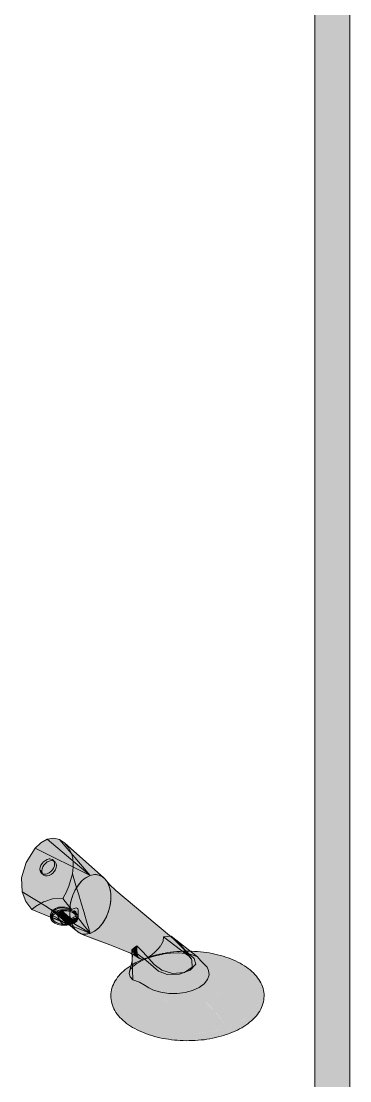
# Model space of a CAD drawing. Header units: metres. Extents: x 42.1 to 94.3, y -3.4 to 61.2.
# Drawn here: x 87.271 to 87.742, y 42.814 to 44.333 of the extents above; entities that cross this region are included whole.
import ezdxf

# ---------------------------------------------------------------- set-up
doc = ezdxf.new("R2010")
doc.units = ezdxf.units.M
doc.layers.add('P-PIPE', color=7, linetype='Continuous', lineweight=5)
doc.layers.add('P-SANR-FIXT', color=7, linetype='Continuous', lineweight=5)

# ---------------------------------------------------------------- blocks, each defined once
blk = doc.blocks.new('UT_Chuveiro ou ducha - UT_Elétrico-3241184-3D_DT_01')
at = {"layer": 'P-SANR-FIXT', "true_color": 0x7f7f7f, "transparency": 33554598}
for points in [[(6.3131, 43.1079), (6.2515, 43.1601), (6.2421, 43.155), (6.234, 43.1472), (6.3123, 43.1084)], [(6.3131, 43.1079), (6.269, 43.1596), (6.2604, 43.1616), (6.2515, 43.1601), (6.3126, 43.1084)], [(6.3316, 43.1054), (6.2968, 43.1362), (6.2734, 43.1565), (6.269, 43.1596), (6.3131, 43.1079), (6.3199, 43.1092), (6.3263, 43.1082), (6.331, 43.1057)], [(6.2436, 43.1146), (6.244, 43.1174), (6.2451, 43.1203), (6.2476, 43.1241), (6.25, 43.1263), (6.2519, 43.1276), (6.2554, 43.129), (6.2569, 43.1293), (6.2594, 43.1292), (6.2611, 43.1287), (6.2589, 43.1307), (6.2568, 43.1315), (6.2536, 43.1315), (6.2514, 43.131), (6.248, 43.1292), (6.2455, 43.127), (6.244, 43.1253), (6.2422, 43.1221), (6.2412, 43.1193), (6.2409, 43.1169), (6.2416, 43.1164)], [(6.2514, 43.1074), (6.2542, 43.108), (6.2577, 43.1099), (6.2594, 43.1112), (6.2619, 43.114), (6.2634, 43.1166), (6.2645, 43.1201), (6.2646, 43.1231), (6.264, 43.1254), (6.2629, 43.1271), (6.2616, 43.1283), (6.2589, 43.1292), (6.2563, 43.1292), (6.2542, 43.1287), (6.2511, 43.1271), (6.248, 43.1245), (6.2461, 43.1221), (6.2447, 43.1193), (6.2438, 43.1164), (6.2437, 43.1143), (6.244, 43.112), (6.245, 43.1099), (6.2467, 43.1084), (6.249, 43.1075), (6.2503, 43.1074)], [(6.245, 43.1099), (6.2439, 43.1126), (6.2436, 43.1146), (6.241, 43.1166), (6.2414, 43.1141), (6.2426, 43.112), (6.244, 43.1108)], [(6.3369, 43.0992), (6.3359, 43.1005), (6.3364, 43.0998)], [(6.2824, 43.0437), (6.2849, 43.0446), (6.2843, 43.0468), (6.2726, 43.0571), (6.269, 43.0565), (6.2669, 43.0558), (6.2774, 43.0468), (6.2824, 43.0437)], [(6.2932, 43.0481), (6.2931, 43.0539), (6.2923, 43.0561), (6.2906, 43.0568), (6.2906, 43.0529), (6.2927, 43.05), (6.2932, 43.0483)], [(6.2591, 43.0418), (6.259, 43.049), (6.2587, 43.0492), (6.2587, 43.0495), (6.2568, 43.049), (6.2561, 43.0482), (6.2562, 43.0468), (6.257, 43.0442)], [(6.2812, 43.0394), (6.2814, 43.0398), (6.2812, 43.0433), (6.2779, 43.0421), (6.2807, 43.0397)], [(6.279, 43.0369), (6.2813, 43.0379), (6.2806, 43.0382), (6.2804, 43.0379), (6.2793, 43.037)], [(6.2817, 43.0378), (6.2824, 43.0383), (6.2812, 43.0394), (6.2807, 43.0382), (6.2814, 43.0379)], [(6.2826, 43.0381), (6.2846, 43.039), (6.2858, 43.0403), (6.2861, 43.0408), (6.2857, 43.0413), (6.2812, 43.0395), (6.2814, 43.0392), (6.2824, 43.0383)], [(6.2829, 43.0373), (6.2834, 43.0375), (6.2826, 43.0381), (6.282, 43.0377), (6.2826, 43.0374)], [(6.2857, 43.0417), (6.2849, 43.0444), (6.2829, 43.0434), (6.285, 43.0421)], [(6.2859, 43.0414), (6.2859, 43.0416), (6.2858, 43.0416)], [(6.2861, 43.0408), (6.2861, 43.0415), (6.2859, 43.0412)], [(6.2869, 43.0384), (6.2893, 43.0395), (6.2863, 43.0413), (6.2861, 43.0408), (6.2868, 43.0386)], [(6.3131, 43.025), (6.2893, 43.0395), (6.287, 43.0383), (6.288, 43.036), (6.2887, 43.0349), (6.3118, 43.0255)], [(6.4498, 43.0001), (6.4434, 43.0074), (6.4341, 43.016), (6.4485, 43.0014), (6.449, 43.0009)], [(6.3743, 42.9947), (6.374, 42.9951), (6.374, 42.9949)], [(6.3853, 42.9883), (6.3773, 42.9931), (6.3837, 42.9892)], [(6.4531, 42.9955), (6.4505, 42.9992), (6.4459, 42.9989), (6.4499, 42.9962), (6.4523, 42.9957)], [(6.5093, 42.8901), (6.5233, 42.8961), (6.5356, 42.9036), (6.5437, 42.91), (6.551, 42.9183), (6.5562, 42.9282), (6.5583, 42.9364), (6.558, 42.9457), (6.5549, 42.9553), (6.5497, 42.9637), (6.5419, 42.9719), (6.5319, 42.9793), (6.52, 42.9858), (6.5062, 42.9912), (6.4914, 42.9952), (6.4745, 42.9981), (6.4567, 42.9993), (6.4669, 42.9912), (6.4726, 42.9846), (6.4784, 42.9788), (6.4805, 42.9764), (6.4831, 42.9718), (6.4954, 42.9641), (6.5018, 42.954), (6.501, 42.9433), (6.4931, 42.9336), (6.4792, 42.9263), (6.4946, 42.9103), (6.5077, 42.8922)], [(6.4458, 42.8714), (6.4654, 42.8718), (6.4794, 42.8732), (6.498, 42.877), (6.5107, 42.8811), (6.5113, 42.8835), (6.5103, 42.8878), (6.5093, 42.8901), (6.4946, 42.8858), (6.4788, 42.8828), (6.4624, 42.8812), (6.4439, 42.8812), (6.4266, 42.8828), (6.4114, 42.8856), (6.3972, 42.8896), (6.3848, 42.8945), (6.3727, 42.9011), (6.3629, 42.9084), (6.3551, 42.9166), (6.3495, 42.9261), (6.3468, 42.9356), (6.3467, 42.9445), (6.3489, 42.953), (6.3544, 42.9626), (6.362, 42.971), (6.3695, 42.9773), (6.3602, 42.9703), (6.3529, 42.9626), (6.3466, 42.9525), (6.3433, 42.9432), (6.3426, 42.9332), (6.3448, 42.9223), (6.3497, 42.9124), (6.3594, 42.9009), (6.3761, 42.8892), (6.388, 42.8835), (6.3996, 42.8792), (6.4151, 42.8751), (6.4319, 42.8725), (6.4402, 42.8718)], [(6.4458, 42.881), (6.4624, 42.8812), (6.4809, 42.8832), (6.4969, 42.8865), (6.5093, 42.8901), (6.4931, 42.9118), (6.4789, 42.9262), (6.4614, 42.9224), (6.4424, 42.9225), (6.4249, 42.9265), (6.4113, 42.9339), (6.4036, 42.9437), (6.3971, 42.9467), (6.3835, 42.955), (6.3743, 42.9583), (6.3702, 42.9626), (6.3688, 42.9674), (6.3717, 42.9785), (6.3695, 42.977), (6.3609, 42.9701), (6.3537, 42.9617), (6.3489, 42.953), (6.3466, 42.9432), (6.3468, 42.9345), (6.3497, 42.9254), (6.3555, 42.9162), (6.3642, 42.9074), (6.3729, 42.9009), (6.3849, 42.8944), (6.399, 42.889), (6.4134, 42.885), (6.4293, 42.8823), (6.4439, 42.8812)], [(6.3723, 42.9788), (6.3725, 42.9793), (6.3724, 42.9792)], [(6.4375, 42.9389), (6.4492, 42.9404), (6.4604, 42.9436), (6.469, 42.9475), (6.4764, 42.9528), (6.4813, 42.9589), (6.4835, 42.9654), (6.4824, 42.9726), (6.4805, 42.9764), (6.4769, 42.9804), (6.4618, 42.989), (6.4645, 42.9851), (6.4643, 42.9804), (6.4617, 42.9762), (6.4556, 42.9717), (6.4484, 42.9686), (6.4399, 42.9665), (6.4309, 42.9657), (6.4227, 42.9663), (6.4155, 42.9685), (6.4111, 42.971), (6.3916, 42.9501), (6.399, 42.9458), (6.4038, 42.9436), (6.4141, 42.9405), (6.4256, 42.9389), (6.4368, 42.9389)], [(6.5093, 42.8805), (6.5246, 42.887), (6.5344, 42.8927), (6.5469, 42.9024), (6.5574, 42.9162), (6.5615, 42.9282), (6.562, 42.9394), (6.5596, 42.9491), (6.5531, 42.9612), (6.5419, 42.9722), (6.5399, 42.9742), (6.5319, 42.9793), (6.5419, 42.9719), (6.5497, 42.9637), (6.5554, 42.9539), (6.558, 42.945), (6.5583, 42.9364), (6.5559, 42.9272), (6.551, 42.9183), (6.5437, 42.91), (6.5335, 42.902), (6.5211, 42.8951), (6.5093, 42.89), (6.5109, 42.8859), (6.5112, 42.8832), (6.5107, 42.8811)], [(6.3702, 42.9724), (6.3702, 42.9725), (6.3704, 42.9729)], [(6.4792, 42.9263), (6.4931, 42.9336), (6.5011, 42.9436), (6.5018, 42.954), (6.4954, 42.9641), (6.4827, 42.972), (6.4835, 42.9654), (6.4813, 42.9589), (6.4764, 42.9528), (6.469, 42.9475), (6.4598, 42.9433), (6.4789, 42.9265)], [(6.4614, 42.9224), (6.4792, 42.9263), (6.4598, 42.9433), (6.4491, 42.9404), (6.4368, 42.9389), (6.4249, 42.939), (6.4141, 42.9405), (6.4037, 42.9436), (6.4113, 42.9339), (6.4256, 42.9263), (6.4424, 42.9225), (6.4598, 42.9224)]]:
    blk.add_hatch(color=8, dxfattribs=at).paths.add_polyline_path(points)
h = blk.add_hatch(color=8, dxfattribs=at)
h.paths.add_polyline_path([(6.2947, 43.0275), (6.29, 43.0324), (6.2886, 43.035), (6.2843, 43.0367), (6.2935, 43.0286), (6.2946, 43.0276)])
h.paths.add_polyline_path([(6.2844, 43.0467), (6.2843, 43.047), (6.2836, 43.0564), (6.2791, 43.0572), (6.2735, 43.0572), (6.2728, 43.0569), (6.2843, 43.0468)])
h.paths.add_polyline_path([(6.2656, 43.054), (6.2656, 43.0554), (6.2645, 43.0547), (6.2651, 43.0543)])
h.paths.add_polyline_path([(6.2611, 43.0567), (6.2617, 43.0574), (6.2655, 43.06), (6.2699, 43.0613), (6.2753, 43.0614), (6.2804, 43.0604), (6.2838, 43.0592), (6.284, 43.0619), (6.2856, 43.0712), (6.2882, 43.0797), (6.2917, 43.0872), (6.296, 43.0942), (6.3017, 43.1005), (6.307, 43.1048), (6.3131, 43.1079), (6.234, 43.1472), (6.2269, 43.1372), (6.2212, 43.1266), (6.2171, 43.1157), (6.2147, 43.1042), (6.2141, 43.0944), (6.2153, 43.0847), (6.248, 43.065), (6.2562, 43.0597), (6.2608, 43.0569)])
h.paths.add_polyline_path([(6.2514, 43.1074), (6.2483, 43.1077), (6.2461, 43.1089), (6.2422, 43.1126), (6.2413, 43.1146), (6.2409, 43.1169), (6.2417, 43.1209), (6.2431, 43.1239), (6.245, 43.1264), (6.2467, 43.1282), (6.2489, 43.1298), (6.2515, 43.1311), (6.2552, 43.1316), (6.2569, 43.1315), (6.2594, 43.1302), (6.2634, 43.1266), (6.2644, 43.1246), (6.2647, 43.1219), (6.2639, 43.1181), (6.2629, 43.1157), (6.2606, 43.1126), (6.2582, 43.1103), (6.2569, 43.1093), (6.2542, 43.108), (6.2514, 43.1074)])
h = blk.add_hatch(color=8, dxfattribs=at)
h.paths.add_polyline_path([(6.3066, 43.0237), (6.3131, 43.025), (6.2887, 43.0349), (6.2906, 43.0318), (6.2955, 43.0271), (6.3007, 43.0245), (6.3062, 43.0237)])
h.paths.add_polyline_path([(6.3131, 43.025), (6.3205, 43.029), (6.3268, 43.0347), (6.3322, 43.0417), (6.3362, 43.0488), (6.3402, 43.0597), (6.3419, 43.0675), (6.3427, 43.0769), (6.3416, 43.0871), (6.3393, 43.0947), (6.336, 43.1004), (6.3327, 43.1042), (6.3301, 43.1062), (6.3252, 43.1085), (6.3193, 43.1091), (6.3122, 43.1074), (6.3062, 43.1042), (6.3003, 43.0991), (6.2948, 43.0923), (6.2906, 43.0852), (6.2871, 43.0764), (6.2847, 43.0673), (6.2838, 43.0592), (6.2855, 43.0583), (6.2884, 43.0569), (6.2906, 43.0571), (6.2923, 43.056), (6.2932, 43.0537), (6.293, 43.0491), (6.2923, 43.0509), (6.2899, 43.0534), (6.2865, 43.0553), (6.2838, 43.0563), (6.284, 43.0515), (6.2846, 43.0466), (6.2865, 43.0452), (6.2948, 43.0483), (6.2958, 43.0539), (6.296, 43.0493), (6.2957, 43.0468), (6.2953, 43.045), (6.2935, 43.0424), (6.2899, 43.0398), (6.2893, 43.0395), (6.3121, 43.0256)])
h = blk.add_hatch(color=8, dxfattribs=at)
h.paths.add_polyline_path([(6.331, 43.1057), (6.3305, 43.1062), (6.3309, 43.1058)])
h.paths.add_polyline_path([(6.3256, 43.1084), (6.3252, 43.1086), (6.3253, 43.1084)])
h = blk.add_hatch(color=8, dxfattribs=at)
h.paths.add_polyline_path([(6.3998, 43.044), (6.3864, 43.0555), (6.3777, 43.063), (6.3424, 43.0936), (6.3393, 43.0964), (6.3369, 43.0992), (6.34, 43.0929), (6.3419, 43.0864), (6.3669, 43.0691), (6.388, 43.0533), (6.399, 43.0446)])
h.paths.add_polyline_path([(6.3361, 43.1006), (6.334, 43.103), (6.3357, 43.101)])
h = blk.add_hatch(color=8, dxfattribs=at)
h.paths.add_polyline_path([(6.2842, 43.0367), (6.2834, 43.0375), (6.2829, 43.0373), (6.2841, 43.0368)])
h.paths.add_polyline_path([(6.269, 43.0446), (6.2671, 43.049), (6.2656, 43.0521), (6.2631, 43.0541), (6.2606, 43.052), (6.2591, 43.0496), (6.2624, 43.0488), (6.2675, 43.0457), (6.2684, 43.045)])
h.paths.add_polyline_path([(6.2561, 43.0482), (6.257, 43.0492), (6.2587, 43.0498), (6.2589, 43.0515), (6.2593, 43.0539), (6.2606, 43.056), (6.2511, 43.0628), (6.2153, 43.0847), (6.2206, 43.0706), (6.2292, 43.0592), (6.256, 43.0482)])
h = blk.add_hatch(color=8, dxfattribs=at)
h.paths.add_polyline_path([(6.4399, 42.9671), (6.4492, 42.9691), (6.4551, 42.9721), (6.459, 42.9765), (6.4602, 42.9815), (6.4589, 42.9865), (6.4545, 42.9921), (6.4497, 42.9962), (6.4368, 42.9968), (6.4253, 42.9962), (6.4142, 42.9946), (6.4039, 42.9922), (6.3964, 42.9898), (6.4069, 42.9787), (6.4107, 42.9756), (6.4163, 42.9721), (6.4235, 42.9691), (6.4319, 42.9674), (6.4368, 42.9672)])
h.paths.add_polyline_path([(6.396, 42.9903), (6.4124, 42.9949), (6.4285, 42.9978), (6.445, 42.9996), (6.4305, 43.0102), (6.4179, 43.0202), (6.4278, 43.0213), (6.402, 43.0421), (6.3952, 43.0477), (6.3801, 43.0594), (6.369, 43.0675), (6.3557, 43.0769), (6.3418, 43.0865), (6.342, 43.0847), (6.3426, 43.0753), (6.3415, 43.0656), (6.3395, 43.0572), (6.3359, 43.0483), (6.3306, 43.0394), (6.3252, 43.033), (6.3192, 43.0281), (6.3131, 43.025), (6.3062, 43.0237), (6.3003, 43.0245), (6.3019, 43.0234), (6.3075, 43.0206), (6.3201, 43.0153), (6.3391, 43.0089), (6.3551, 43.0037), (6.3667, 42.9986), (6.373, 42.9958), (6.3729, 43.0013), (6.3782, 43.0059), (6.3799, 43.0068), (6.393, 42.9935), (6.3956, 42.9907)])
h = blk.add_hatch(color=8, dxfattribs=at)
h.paths.add_polyline_path([(6.2886, 43.035), (6.2875, 43.0369), (6.2867, 43.0383), (6.2836, 43.0373), (6.285, 43.0365), (6.2877, 43.0354)])
h.paths.add_polyline_path([(6.2703, 43.0424), (6.2698, 43.0428), (6.2641, 43.0459), (6.2624, 43.0464), (6.2604, 43.0468), (6.2601, 43.0466), (6.2701, 43.0425)])
h.paths.add_polyline_path([(6.2662, 43.0517), (6.2656, 43.054), (6.2641, 43.0547), (6.2633, 43.054), (6.2658, 43.052)])
h.paths.add_polyline_path([(6.2606, 43.056), (6.2611, 43.0567), (6.2557, 43.0597), (6.2593, 43.057)])
h = blk.add_hatch(color=8, dxfattribs=at)
h.paths.add_polyline_path([(6.2587, 43.0473), (6.2594, 43.0503), (6.2613, 43.0528), (6.2629, 43.0543), (6.2606, 43.056), (6.2592, 43.0532), (6.2587, 43.049)])
h.paths.add_polyline_path([(6.2643, 43.0548), (6.2656, 43.0554), (6.2656, 43.0569), (6.2708, 43.0587), (6.2726, 43.0571), (6.2768, 43.0573), (6.2814, 43.0568), (6.2838, 43.0563), (6.2836, 43.0593), (6.2791, 43.0608), (6.2728, 43.0615), (6.269, 43.0612), (6.2641, 43.0593), (6.2611, 43.0567), (6.2643, 43.0548)])
h = blk.add_hatch(color=8, dxfattribs=at)
h.paths.add_polyline_path([(6.2906, 43.0529), (6.2906, 43.0571), (6.2873, 43.0573), (6.2838, 43.059), (6.284, 43.0563), (6.2885, 43.0543), (6.2904, 43.053)])
h.paths.add_polyline_path([(6.2631, 43.0541), (6.2641, 43.0549), (6.261, 43.0567), (6.2607, 43.0559), (6.2629, 43.0543)])
h.paths.add_polyline_path([(6.2656, 43.0554), (6.2682, 43.0563), (6.2726, 43.0571), (6.2707, 43.0587), (6.2656, 43.0568), (6.2656, 43.0559)])
h = blk.add_hatch(color=8, dxfattribs=at)
h.paths.add_polyline_path([(6.2773, 43.0366), (6.2794, 43.0371), (6.2804, 43.0383), (6.2744, 43.041), (6.2777, 43.0423), (6.2662, 43.0517), (6.2675, 43.0479), (6.269, 43.0446), (6.2704, 43.0422), (6.2716, 43.0406), (6.2744, 43.0379), (6.2755, 43.0372), (6.2769, 43.0368)])
h.paths.add_polyline_path([(6.2767, 43.0472), (6.2666, 43.0558), (6.2656, 43.0551), (6.2656, 43.054), (6.2763, 43.0475)])
h = blk.add_hatch(color=8, dxfattribs=at)
h.paths.add_polyline_path([(6.2779, 43.0421), (6.2812, 43.0433), (6.2755, 43.0479), (6.2656, 43.0536), (6.2664, 43.0515), (6.2758, 43.0438), (6.2777, 43.0423)])
h.paths.add_polyline_path([(6.2806, 43.0382), (6.2812, 43.0394), (6.2779, 43.0421), (6.2744, 43.0407), (6.2805, 43.0383)])
h = blk.add_hatch(color=8, dxfattribs=at)
h.paths.add_polyline_path([(6.2768, 43.0366), (6.2767, 43.0368), (6.2755, 43.0372), (6.273, 43.0391), (6.2704, 43.0422), (6.2699, 43.0426), (6.2601, 43.0468), (6.2614, 43.0467), (6.2653, 43.0453), (6.2698, 43.0427), (6.2701, 43.0428), (6.2683, 43.0451), (6.2641, 43.0478), (6.2621, 43.049), (6.2591, 43.0494), (6.2591, 43.0418), (6.2624, 43.0395), (6.2669, 43.0378), (6.2735, 43.0367), (6.2764, 43.0366)])
h.paths.add_polyline_path([(6.2779, 43.0367), (6.2826, 43.0374), (6.2814, 43.0377), (6.2783, 43.0367)])
h = blk.add_hatch(color=8, dxfattribs=at)
h.paths.add_polyline_path([(6.2812, 43.0433), (6.2823, 43.0438), (6.2772, 43.0468), (6.2806, 43.0438)])
h.paths.add_polyline_path([(6.2849, 43.0446), (6.2861, 43.0453), (6.2846, 43.0466), (6.2848, 43.0449)])
h = blk.add_hatch(color=8, dxfattribs=at)
h.paths.add_polyline_path([(6.2814, 43.0398), (6.2858, 43.0416), (6.2857, 43.0417), (6.2826, 43.0435), (6.2814, 43.0431), (6.2814, 43.0411)])
h.paths.add_polyline_path([(6.2861, 43.0415), (6.2865, 43.0416), (6.2865, 43.0449), (6.285, 43.0441), (6.2854, 43.0427), (6.2859, 43.0416)])
h = blk.add_hatch(color=8, dxfattribs=at)
h.paths.add_polyline_path([(6.2834, 43.0375), (6.2868, 43.0386), (6.286, 43.0408), (6.285, 43.0393), (6.2836, 43.0385), (6.2828, 43.0379)])
h.paths.add_polyline_path([(6.2893, 43.0395), (6.2914, 43.0408), (6.2938, 43.0427), (6.2955, 43.0453), (6.296, 43.0494), (6.2958, 43.0529), (6.2945, 43.0482), (6.29, 43.0464), (6.2865, 43.0449), (6.2867, 43.0411), (6.2888, 43.0398)])
h = blk.add_hatch(color=8, dxfattribs=at)
h.paths.add_polyline_path([(6.4319, 42.9656), (6.4408, 42.9666), (6.4502, 42.9692), (6.457, 42.9726), (6.4619, 42.9765), (6.4644, 42.9807), (6.4644, 42.9851), (6.4613, 42.9895), (6.4552, 42.9951), (6.4532, 42.9954), (6.459, 42.9859), (6.4602, 42.9815), (6.4587, 42.9762), (6.4544, 42.9718), (6.4484, 42.9687), (6.4399, 42.9671), (6.4309, 42.9674), (6.4217, 42.9698), (6.4155, 42.9724), (6.4095, 42.9764), (6.4031, 42.9824), (6.396, 42.9898), (6.3909, 42.9877), (6.3955, 42.984), (6.4111, 42.971), (6.4163, 42.968), (6.4235, 42.9662), (6.4316, 42.9657)])
h.paths.add_polyline_path([(6.3904, 42.9881), (6.396, 42.9903), (6.3854, 43.0013), (6.3797, 43.007), (6.3803, 42.9957), (6.3904, 42.9881)])
h.paths.add_polyline_path([(6.4506, 42.9992), (6.4507, 42.9993), (6.4505, 42.9993)])
h.paths.add_polyline_path([(6.4336, 43.0165), (6.429, 43.021), (6.4285, 43.0207), (6.4336, 43.0165)])
h = blk.add_hatch(color=8, dxfattribs=at)
h.paths.add_polyline_path([(6.4589, 42.9865), (6.4531, 42.9955), (6.4499, 42.996), (6.4521, 42.9943), (6.456, 42.9906), (6.4574, 42.9886)])
h.paths.add_polyline_path([(6.4456, 42.9992), (6.4505, 42.9993), (6.4483, 43.0015), (6.442, 43.0078), (6.4318, 43.0181), (6.4278, 43.021), (6.4179, 43.0202), (6.4377, 43.0048), (6.4454, 42.9993)])
h = blk.add_hatch(color=8, dxfattribs=at)
h.paths.add_polyline_path([(6.4769, 42.9804), (6.4702, 42.9872), (6.4669, 42.9912), (6.4584, 42.9945), (6.4552, 42.9951), (6.4618, 42.989), (6.4745, 42.9818)])
h.paths.add_polyline_path([(6.4508, 42.9992), (6.4567, 42.9993), (6.4295, 43.0207), (6.4352, 43.015), (6.4403, 43.0104), (6.4462, 43.0045), (6.4508, 42.9992)])
h = blk.add_hatch(color=8, dxfattribs=at)
h.paths.add_polyline_path([(6.3721, 42.9791), (6.3721, 42.9791), (6.3722, 42.9796)])
h.paths.add_polyline_path([(6.3723, 42.9792), (6.3724, 42.9793), (6.3729, 42.9813), (6.3724, 42.9799)])
h.paths.add_polyline_path([(6.3735, 42.9825), (6.3738, 42.98), (6.3739, 42.9801), (6.3738, 42.9833)])
h.paths.add_polyline_path([(6.3735, 42.9826), (6.374, 42.9849), (6.3738, 42.9849), (6.3735, 42.9839)])
h.paths.add_polyline_path([(6.3725, 42.9793), (6.3726, 42.9797), (6.3726, 42.9797)])
h.paths.add_polyline_path([(6.3735, 42.9839), (6.3736, 42.9846), (6.3735, 42.984)])
h.paths.add_polyline_path([(6.3725, 42.9807), (6.3734, 42.9846), (6.3732, 42.984), (6.3727, 42.9812)])
h.paths.add_polyline_path([(6.3742, 42.9907), (6.3745, 42.9925), (6.3743, 42.9913)])
h.paths.add_polyline_path([(6.3734, 42.9852), (6.3742, 42.9913), (6.3743, 42.9947), (6.374, 42.9949), (6.3734, 42.9855)])
h.paths.add_polyline_path([(6.3735, 42.9855), (6.3741, 42.988), (6.3738, 42.988), (6.3736, 42.9859)])
h = blk.add_hatch(color=8, dxfattribs=at)
h.paths.add_polyline_path([(6.3745, 43.0028), (6.3729, 43.0013), (6.3733, 42.9953), (6.374, 42.9951), (6.3744, 43.0025)])
h.paths.add_polyline_path([(6.3761, 43.0042), (6.3745, 43.0025), (6.3745, 42.9946), (6.3747, 42.9946), (6.3758, 43.0025)])
h.paths.add_polyline_path([(6.3822, 42.9903), (6.3806, 42.994), (6.38, 42.9987), (6.3797, 43.007), (6.3761, 43.0042), (6.375, 42.9944), (6.3813, 42.9908)])
h = blk.add_hatch(color=8, dxfattribs=at)
h.paths.add_polyline_path([(6.3916, 42.9501), (6.4111, 42.971), (6.3909, 42.9877), (6.3856, 42.9853), (6.3788, 42.9812), (6.3738, 42.9772), (6.3739, 42.9696), (6.3743, 42.9583), (6.3835, 42.955)])
h.paths.add_polyline_path([(6.3739, 42.9801), (6.3836, 42.9854), (6.3904, 42.9881), (6.3803, 42.9957), (6.3811, 42.9924), (6.3822, 42.9903), (6.3747, 42.9945), (6.3741, 42.9878), (6.3741, 42.9867), (6.3741, 42.986), (6.374, 42.9849), (6.3743, 42.9849), (6.374, 42.984), (6.3739, 42.9807)])
h.paths.add_polyline_path([(6.3734, 42.9855), (6.374, 42.9949), (6.3731, 42.9954), (6.3734, 42.9859)])
h.paths.add_polyline_path([(6.3742, 42.9907), (6.3744, 42.9946), (6.3743, 42.9947), (6.3742, 42.9913)])
h = blk.add_hatch(color=8, dxfattribs=at)
h.paths.add_polyline_path([(6.3964, 42.99), (6.4094, 42.9936), (6.4194, 42.9955), (6.431, 42.9966), (6.4407, 42.9968), (6.4495, 42.9963), (6.4454, 42.9992), (6.4393, 42.9988), (6.4235, 42.9971), (6.4089, 42.9941), (6.396, 42.9901), (6.3962, 42.99)])
h.paths.add_polyline_path([(6.4669, 42.9912), (6.4567, 42.9993), (6.4508, 42.9989), (6.4527, 42.9962), (6.4531, 42.9955), (6.4599, 42.9941), (6.465, 42.992)])
h = blk.add_hatch(color=8, dxfattribs=at)
h.paths.add_polyline_path([(6.3695, 42.965), (6.3712, 42.9737), (6.3702, 42.972), (6.3688, 42.9674), (6.3691, 42.9665)])
h.paths.add_polyline_path([(6.3743, 42.9583), (6.3737, 42.9769), (6.3713, 42.9736), (6.3695, 42.965), (6.3702, 42.9626), (6.3738, 42.9589)])
h.paths.add_polyline_path([(6.3718, 42.9789), (6.3721, 42.9791), (6.3732, 42.984), (6.3722, 42.9807), (6.3719, 42.9793)])
h.paths.add_polyline_path([(6.3721, 42.9791), (6.3723, 42.9792), (6.3722, 42.9796)])
h.paths.add_polyline_path([(6.3725, 42.9793), (6.3736, 42.9799), (6.3733, 42.9819), (6.3726, 42.9797)])
h.paths.add_polyline_path([(6.3726, 42.9797), (6.3735, 42.9826), (6.3732, 42.9828), (6.3727, 42.9802)])
h = blk.add_hatch(color=8, dxfattribs=at)
h.paths.add_polyline_path([(6.3702, 42.9725), (6.3704, 42.9726), (6.3705, 42.9733)])
h.paths.add_polyline_path([(6.3737, 42.977), (6.3738, 42.9773), (6.3738, 42.9797), (6.3736, 42.9796), (6.3737, 42.9772)])
h = blk.add_hatch(color=8, dxfattribs=at)
h.paths.add_polyline_path([(6.3704, 42.9726), (6.3713, 42.9743), (6.3713, 42.9756), (6.3707, 42.9735)])
h.paths.add_polyline_path([(6.3714, 42.9739), (6.3737, 42.9774), (6.3734, 42.9795), (6.3723, 42.9786), (6.3718, 42.9762)])
h.paths.add_polyline_path([(6.3738, 42.9772), (6.3747, 42.9779), (6.3809, 42.9826), (6.3889, 42.9869), (6.396, 42.9901), (6.3951, 42.99), (6.3815, 42.9841), (6.3739, 42.9798), (6.3738, 42.9773)])
h = blk.add_hatch(color=8, dxfattribs=at)
h.paths.add_polyline_path([(6.3717, 42.9785), (6.372, 42.9787), (6.3717, 42.9786)])
h.paths.add_polyline_path([(6.372, 42.9787), (6.3722, 42.9788), (6.3721, 42.9791)])
h.paths.add_polyline_path([(6.3724, 42.9789), (6.3736, 42.9799), (6.3734, 42.9798), (6.3725, 42.9792)])
h.paths.add_polyline_path([(6.3739, 42.9798), (6.3836, 42.9851), (6.3789, 42.9829), (6.3739, 42.9801)])
h = blk.add_hatch(color=8, dxfattribs=at)
h.paths.add_polyline_path([(6.372, 42.9787), (6.372, 42.9787), (6.3721, 42.9791)])
h.paths.add_polyline_path([(6.3722, 42.9788), (6.3724, 42.9792), (6.3722, 42.9792)])
h.paths.add_polyline_path([(6.3736, 42.9796), (6.3739, 42.9801), (6.3738, 42.98), (6.3736, 42.9799)])
h = blk.add_hatch(color=8, dxfattribs=at)
h.paths.add_polyline_path([(6.3724, 42.9793), (6.3725, 42.9793), (6.3726, 42.9797)])
h.paths.add_polyline_path([(6.3734, 42.9852), (6.3736, 42.9859), (6.3734, 42.9852)])
at = {"layer": 'P-SANR-FIXT'}
for p, q in [((6.3131, 43.1079), (6.2515, 43.1601)), ((6.269, 43.1596), (6.2761, 43.1546)), ((6.269, 43.1596), (6.3131, 43.1079)), ((6.234, 43.1472), (6.3131, 43.1079)), ((6.3327, 43.1045), (6.2762, 43.1546)), ((6.3066, 43.1045), (6.3046, 43.1031)), ((6.3131, 43.1079), (6.3193, 43.1092)), ((6.3216, 43.1092), (6.3193, 43.1092)), ((6.3342, 43.103), (6.3309, 43.1059)), ((6.2153, 43.0847), (6.2518, 43.0624)), ((6.2952, 43.0931), (6.2931, 43.0899)), ((6.287, 43.0765), (6.2858, 43.0724)), ((6.2292, 43.0592), (6.2561, 43.0482)), ((6.2836, 43.0583), (6.2836, 43.054)), ((6.256, 43.0498), (6.256, 43.0477)), ((6.274, 43.0409), (6.2842, 43.0367)), ((6.2858, 43.0411), (6.287, 43.0379)), ((6.2788, 43.0368), (6.2817, 43.0378)), ((6.2921, 43.0299), (6.2952, 43.0271)), ((6.4292, 43.021), (6.4283, 43.021)), ((6.4335, 43.0164), (6.4292, 43.021)), ((6.4669, 42.9912), (6.4292, 43.021)), ((6.3708, 42.9966), (6.3731, 42.9953)), ((6.3743, 42.9583), (6.3729, 43.0013)), ((6.4618, 42.989), (6.4496, 43.0001)), ((6.3734, 42.9853), (6.3693, 42.9704))]:
    blk.add_line(p, q, dxfattribs=at)
at = {"layer": 'P-SANR-FIXT', "color": 8, "true_color": 0x6f6f6f}
for p, q in [((6.2761, 43.1546), (6.2762, 43.1546)), ((6.262, 43.1244), (6.2617, 43.1217)), ((6.2445, 43.1105), (6.2442, 43.1106)), ((6.2462, 43.1098), (6.2447, 43.1103)), ((6.2475, 43.1097), (6.2463, 43.1098)), ((6.2486, 43.1097), (6.248, 43.1097)), ((6.2514, 43.1103), (6.2488, 43.1097)), ((6.337, 43.0993), (6.3368, 43.0998)), ((6.3369, 43.0995), (6.3373, 43.0989)), ((6.2936, 43.0903), (6.2971, 43.0787)), ((6.2972, 43.0782), (6.3001, 43.0686)), ((6.3002, 43.0684), (6.3043, 43.0547)), ((6.2593, 43.0539), (6.261, 43.0551)), ((6.2606, 43.0563), (6.261, 43.0567)), ((6.2624, 43.0559), (6.2628, 43.0561)), ((6.2631, 43.0563), (6.2653, 43.0572)), ((6.2642, 43.0548), (6.2635, 43.0544)), ((6.2653, 43.0572), (6.2673, 43.0578)), ((6.2656, 43.0536), (6.266, 43.052)), ((6.2666, 43.0558), (6.2662, 43.0557)), ((6.2708, 43.057), (6.2667, 43.0559)), ((6.2707, 43.0554), (6.2669, 43.0541)), ((6.2675, 43.0578), (6.2692, 43.0582)), ((6.2707, 43.0557), (6.2707, 43.0587)), ((6.2726, 43.0572), (6.271, 43.057)), ((6.2822, 43.0584), (6.2838, 43.058)), ((6.2864, 43.059), (6.284, 43.0602)), ((6.284, 43.0591), (6.2881, 43.0569)), ((6.2841, 43.062), (6.2864, 43.059)), ((6.2877, 43.0548), (6.2844, 43.0562)), ((6.2906, 43.0529), (6.2878, 43.0548)), ((6.2881, 43.0568), (6.2894, 43.0571)), ((6.2881, 43.0568), (6.2931, 43.0504)), ((6.2895, 43.0571), (6.2906, 43.0571)), ((6.2932, 43.0534), (6.2946, 43.0518)), ((6.2957, 43.0585), (6.2951, 43.0602)), ((6.296, 43.0477), (6.296, 43.0559)), ((6.3043, 43.0544), (6.3089, 43.0392)), ((6.259, 43.0496), (6.2587, 43.0478)), ((6.2772, 43.0438), (6.2764, 43.0435)), ((6.2812, 43.0433), (6.2767, 43.0472)), ((6.2787, 43.0424), (6.2801, 43.0429)), ((6.2806, 43.0448), (6.279, 43.0443)), ((6.2801, 43.0384), (6.281, 43.0385)), ((6.2803, 43.0429), (6.2824, 43.0437)), ((6.2806, 43.0382), (6.2812, 43.0393)), ((6.2812, 43.0385), (6.2818, 43.0387)), ((6.2828, 43.0436), (6.2849, 43.0444)), ((6.283, 43.0382), (6.2838, 43.0385)), ((6.2846, 43.0466), (6.2862, 43.0451)), ((6.2867, 43.0383), (6.2853, 43.0378)), ((6.2858, 43.0417), (6.2935, 43.037)), ((6.2933, 43.0521), (6.2931, 43.0504)), ((6.2948, 43.0515), (6.2951, 43.0511)), ((6.2948, 43.0483), (6.2955, 43.0509)), ((6.2948, 43.0483), (6.2985, 43.0436)), ((6.2952, 43.0509), (6.2954, 43.0504)), ((6.296, 43.0482), (6.296, 43.0477)), ((6.2987, 43.0433), (6.305, 43.0354)), ((6.3089, 43.0391), (6.3098, 43.0363)), ((6.285, 43.0378), (6.2839, 43.0375)), ((6.2887, 43.0349), (6.3076, 43.0272)), ((6.2936, 43.0369), (6.296, 43.0355)), ((6.2961, 43.0354), (6.3106, 43.0266)), ((6.305, 43.0353), (6.3097, 43.0294)), ((6.3077, 43.0272), (6.3131, 43.025)), ((6.3097, 43.0294), (6.3131, 43.025)), ((6.3098, 43.0361), (6.3126, 43.027)), ((6.3107, 43.0265), (6.3131, 43.025)), ((6.3126, 43.0267), (6.3131, 43.025)), ((6.374, 42.9947), (6.3743, 42.9946)), ((6.4496, 42.9995), (6.4457, 42.9994)), ((6.4502, 42.9995), (6.4498, 42.9995)), ((6.4504, 42.9961), (6.4499, 42.9962)), ((6.4521, 42.9959), (6.4506, 42.9961)), ((6.4533, 42.9957), (6.4522, 42.9958)), ((6.3739, 42.9805), (6.3736, 42.9803))]:
    blk.add_line(p, q, dxfattribs=at)
at = {"layer": 'P-SANR-FIXT', "color": 251, "true_color": 0x525252}
for p, q in [((6.2542, 43.1317), (6.255, 43.1317)), ((6.2624, 43.1277), (6.2597, 43.1301)), ((6.2858, 43.1403), (6.2859, 43.1401)), ((6.286, 43.1397), (6.2871, 43.1365)), ((6.2872, 43.1362), (6.2881, 43.1322)), ((6.2888, 43.12), (6.2877, 43.1103)), ((6.2887, 43.1272), (6.2888, 43.1202)), ((6.2432, 43.1113), (6.2459, 43.1089)), ((6.2876, 43.1103), (6.2936, 43.0904)), ((6.3011, 43.1001), (6.3007, 43.0997)), ((6.3046, 43.1031), (6.3012, 43.1002)), ((6.3046, 43.1031), (6.3066, 43.1045)), ((6.3131, 43.1079), (6.3071, 43.1049)), ((6.3193, 43.1092), (6.3131, 43.1079)), ((6.3252, 43.1086), (6.3216, 43.1092)), ((6.3307, 43.106), (6.3278, 43.1076)), ((6.3361, 43.1007), (6.3342, 43.103)), ((6.3368, 43.0998), (6.3363, 43.1004)), ((6.3364, 43.1003), (6.3369, 43.0995)), ((6.3397, 43.094), (6.337, 43.0993)), ((6.3373, 43.0989), (6.3387, 43.0963)), ((6.2795, 43.0857), (6.2738, 43.075)), ((6.2911, 43.0863), (6.2906, 43.0852)), ((6.2931, 43.0899), (6.2912, 43.0865)), ((6.2958, 43.0938), (6.2952, 43.0931)), ((6.2984, 43.0972), (6.2959, 43.094)), ((6.2428, 43.0685), (6.2348, 43.0635)), ((6.2437, 43.0689), (6.2433, 43.0687)), ((6.2446, 43.0694), (6.2438, 43.069)), ((6.2461, 43.0701), (6.2447, 43.0694)), ((6.2478, 43.0708), (6.2461, 43.0701)), ((6.2738, 43.075), (6.284, 43.0621)), ((6.285, 43.0692), (6.2846, 43.0673)), ((6.2858, 43.0724), (6.2851, 43.0694)), ((6.2875, 43.078), (6.287, 43.0765)), ((6.2888, 43.0813), (6.2876, 43.0783)), ((6.3424, 43.0715), (6.3413, 43.0637)), ((6.3419, 43.0674), (6.3427, 43.0761)), ((6.3427, 43.0769), (6.3426, 43.0804)), ((6.3427, 43.0763), (6.3427, 43.0769)), ((6.2345, 43.0633), (6.2292, 43.0592)), ((6.2518, 43.0624), (6.2535, 43.0613)), ((6.2537, 43.0613), (6.257, 43.0593)), ((6.2571, 43.0592), (6.2648, 43.0545)), ((6.2587, 43.0507), (6.2593, 43.0538)), ((6.2593, 43.0539), (6.2604, 43.056)), ((6.261, 43.0568), (6.2613, 43.0571)), ((6.2619, 43.0577), (6.2624, 43.0582)), ((6.2627, 43.0584), (6.2644, 43.0596)), ((6.2656, 43.0554), (6.2645, 43.055)), ((6.2646, 43.0597), (6.2666, 43.0606)), ((6.2649, 43.0544), (6.2857, 43.0417)), ((6.2656, 43.0569), (6.2675, 43.0576)), ((6.2767, 43.0472), (6.2656, 43.0569)), ((6.2656, 43.0568), (6.2656, 43.054)), ((6.2674, 43.0623), (6.2669, 43.0622)), ((6.2676, 43.0576), (6.2707, 43.0587)), ((6.2707, 43.0587), (6.2844, 43.0467)), ((6.2838, 43.0603), (6.282, 43.061)), ((6.2837, 43.0601), (6.2836, 43.0583)), ((6.2836, 43.054), (6.284, 43.0491)), ((6.284, 43.0631), (6.2838, 43.0604)), ((6.3399, 43.0583), (6.3419, 43.0673)), ((6.3412, 43.0635), (6.3399, 43.0583)), ((6.2562, 43.0518), (6.256, 43.0498)), ((6.256, 43.0495), (6.2561, 43.0482)), ((6.256, 43.0482), (6.2562, 43.0494)), ((6.2597, 43.0467), (6.2588, 43.0496)), ((6.2597, 43.0467), (6.2704, 43.0424)), ((6.268, 43.0466), (6.2696, 43.0434)), ((6.2741, 43.043), (6.2704, 43.0424)), ((6.274, 43.0409), (6.2779, 43.0421)), ((6.2761, 43.0434), (6.2742, 43.043)), ((6.2817, 43.0378), (6.2826, 43.0381)), ((6.2826, 43.0438), (6.2849, 43.0446)), ((6.2846, 43.0454), (6.2851, 43.0436)), ((6.2851, 43.0433), (6.2858, 43.0411)), ((6.2769, 43.0367), (6.2773, 43.0366)), ((6.2835, 43.0374), (6.2829, 43.0373)), ((6.2845, 43.0366), (6.2886, 43.035)), ((6.287, 43.0379), (6.2889, 43.0342)), ((6.2907, 43.0316), (6.2921, 43.0299)), ((6.2952, 43.0271), (6.3003, 43.0245)), ((6.3003, 43.0245), (6.3031, 43.0239)), ((6.3033, 43.0239), (6.3131, 43.025)), ((6.3131, 43.025), (6.3197, 43.0284)), ((6.3252, 43.0328), (6.3201, 43.0286)), ((6.4175, 43.0141), (6.4179, 43.0202)), ((6.428, 43.021), (6.4269, 43.021)), ((6.3731, 42.9953), (6.374, 42.9947)), ((6.3744, 42.9945), (6.3835, 42.9891)), ((6.416, 42.9959), (6.4122, 42.9951)), ((6.4179, 42.9963), (6.4162, 42.996)), ((6.4325, 42.9985), (6.4286, 42.998)), ((6.4497, 42.9962), (6.4398, 42.9969)), ((6.4453, 42.9994), (6.4422, 42.9992)), ((6.4508, 42.9954), (6.4552, 42.9917)), ((6.3723, 42.9795), (6.3719, 42.9793)), ((6.3735, 42.9802), (6.3727, 42.9797)), ((6.3948, 42.9901), (6.3931, 42.9895)), ((6.4005, 42.992), (6.399, 42.9915)), ((6.4554, 42.9914), (6.458, 42.988)), ((6.3702, 42.9724), (6.37, 42.972)), ((6.371, 42.9737), (6.3703, 42.9726)), ((6.3716, 42.9746), (6.3711, 42.974)), ((6.3736, 42.9769), (6.3717, 42.9747))]:
    blk.add_line(p, q, dxfattribs=at)
at = {"layer": 'P-SANR-FIXT', "color": 8, "true_color": 0x797979}
for p, q in [((6.2616, 43.0555), (6.262, 43.0557)), ((6.2692, 43.0582), (6.2699, 43.0584)), ((6.2702, 43.0584), (6.271, 43.0586)), ((6.284, 43.058), (6.2852, 43.0576)), ((6.2853, 43.0576), (6.2858, 43.0575)), ((6.286, 43.0574), (6.2895, 43.056)), ((6.2895, 43.056), (6.2929, 43.0537)), ((6.2753, 43.0443), (6.2747, 43.0452)), ((6.2779, 43.041), (6.2772, 43.0418)), ((6.2786, 43.0404), (6.278, 43.041)), ((6.2794, 43.0398), (6.2787, 43.0403)), ((6.2806, 43.039), (6.2797, 43.0395)), ((6.2821, 43.0385), (6.2809, 43.0388)), ((6.2814, 43.0431), (6.2826, 43.0435)), ((6.2814, 43.0417), (6.2814, 43.0431)), ((6.2814, 43.0398), (6.2814, 43.0414)), ((6.2814, 43.0398), (6.2847, 43.041)), ((6.2823, 43.0388), (6.2851, 43.0395)), ((6.2852, 43.0394), (6.2842, 43.0387)), ((6.2848, 43.041), (6.2858, 43.0413)), ((6.2851, 43.0444), (6.2865, 43.0449)), ((6.2861, 43.0407), (6.2858, 43.0402)), ((6.2858, 43.0398), (6.2863, 43.04)), ((6.2861, 43.0415), (6.2865, 43.0416)), ((6.2865, 43.0449), (6.2865, 43.0416)), ((6.2894, 43.0395), (6.2871, 43.0385)), ((6.2913, 43.0433), (6.2921, 43.0443)), ((6.2954, 43.0504), (6.2958, 43.0492)), ((6.2958, 43.0492), (6.296, 43.0482))]:
    blk.add_line(p, q, dxfattribs=at)
at = {"layer": 'P-SANR-FIXT', "color": 8, "true_color": 0x7c7c7c}
for p, q in [((6.2825, 43.0384), (6.2822, 43.0385)), ((6.2838, 43.0385), (6.2828, 43.0384)), ((6.2864, 43.0413), (6.2861, 43.0407)), ((6.2864, 43.04), (6.2876, 43.0406))]:
    blk.add_line(p, q, dxfattribs=at)
at = {"layer": 'P-SANR-FIXT', "color": 8, "true_color": 0x7d7d7d}
blk.add_line((6.2841, 43.0387), (6.2839, 43.0386), dxfattribs=at)
at = {"layer": 'P-SANR-FIXT'}
for points in [[(6.234, 43.1472, 0), (6.2421, 43.155, 0), (6.2515, 43.1601, 0)], [(6.2515, 43.1601, 0), (6.2609, 43.1617, 0), (6.269, 43.1596, 0)], [(6.2153, 43.0847, 0), (6.2147, 43.1048, 0), (6.2212, 43.1266, 0), (6.234, 43.1472, 0)], [(6.2889, 43.0815, 0), (6.2912, 43.0864, 0), (6.2958, 43.0938, 0), (6.3011, 43.1001, 0), (6.3046, 43.1031, 0)], [(6.3007, 43.0997, 0), (6.3003, 43.0993, 0), (6.2984, 43.0972, 0)], [(6.3066, 43.1045, 0), (6.307, 43.1048, 0), (6.3131, 43.1079, 0)], [(6.3195, 43.1092, 0), (6.3252, 43.1086, 0), (6.3305, 43.1062, 0), (6.3351, 43.102, 0), (6.3363, 43.1004, 0)], [(6.3278, 43.1076, 0), (6.326, 43.1084, 0), (6.3254, 43.1085, 0)], [(6.4059, 43.0392, 0), (6.3499, 43.0865, 0), (6.3406, 43.0953, 0), (6.3363, 43.1004, 0)], [(6.2292, 43.0592, 0), (6.2206, 43.0706, 0), (6.2153, 43.0847, 0)], [(6.2906, 43.0852, 0), (6.29, 43.0841, 0), (6.2888, 43.0813, 0)], [(6.2836, 43.0583, 0), (6.2838, 43.0604, 0), (6.285, 43.0693, 0), (6.2876, 43.0781, 0), (6.2888, 43.0813, 0)], [(6.2936, 43.0284, 0), (6.257, 43.0587, 0), (6.2495, 43.0638, 0)], [(6.2971, 43.0259, 0), (6.2958, 43.0267, 0), (6.2912, 43.0309, 0), (6.2876, 43.0366, 0), (6.285, 43.0437, 0), (6.2838, 43.0517, 0), (6.2836, 43.058, 0)], [(6.2846, 43.0673, 0), (6.2843, 43.0655, 0), (6.284, 43.0631, 0)], [(6.2591, 43.0418, 0), (6.2569, 43.0444, 0), (6.256, 43.0473, 0), (6.256, 43.0482, 0)], [(6.2561, 43.0482, 0), (6.257, 43.0492, 0), (6.2591, 43.0496, 0)], [(6.2591, 43.0496, 0), (6.2621, 43.049, 0), (6.266, 43.0468, 0), (6.2701, 43.0438, 0), (6.274, 43.0409, 0)], [(6.2829, 43.0373, 0), (6.282, 43.0371, 0), (6.2768, 43.0366, 0), (6.2716, 43.0368, 0), (6.2667, 43.0378, 0), (6.2624, 43.0395, 0), (6.2591, 43.0418, 0)], [(6.284, 43.0491, 0), (6.2843, 43.047, 0), (6.2846, 43.0454, 0)], [(6.4059, 43.0392, 0), (6.4354, 43.015, 0), (6.4427, 43.0082, 0), (6.4514, 42.9982, 0), (6.458, 42.988, 0), (6.4585, 42.9872, 0)], [(6.2889, 43.0342, 0), (6.29, 43.0324, 0), (6.2907, 43.0316, 0)], [(6.3708, 42.9966, 0), (6.345, 43.007, 0), (6.3028, 43.0228, 0), (6.2966, 43.0262, 0)], [(6.3797, 43.007, 0), (6.3761, 43.0042, 0), (6.3729, 43.0013, 0)], [(6.3729, 43.0013, 0), (6.3927, 42.9864, 0), (6.4111, 42.971, 0)], [(6.458, 42.988, 0), (6.4589, 42.9865, 0), (6.459, 42.9765, 0), (6.4484, 42.9687, 0), (6.4309, 42.9674, 0), (6.4155, 42.9724, 0), (6.4049, 42.9805, 0), (6.397, 42.9891, 0), (6.3887, 42.998, 0), (6.3797, 43.007, 0)], [(6.51, 42.8805, 0), (6.5136, 42.8819, 0), (6.5172, 42.8833, 0), (6.5206, 42.8848, 0), (6.5239, 42.8864, 0), (6.5272, 42.888, 0), (6.5303, 42.8898, 0), (6.5333, 42.8916, 0), (6.5362, 42.8935, 0), (6.5389, 42.8955, 0), (6.5415, 42.8975, 0), (6.544, 42.8996, 0), (6.5464, 42.9018, 0), (6.5486, 42.904, 0), (6.5507, 42.9063, 0), (6.5526, 42.9087, 0), (6.5543, 42.9111, 0), (6.5559, 42.9136, 0), (6.5574, 42.9161, 0), (6.5586, 42.9187, 0), (6.5597, 42.9213, 0), (6.5606, 42.924, 0), (6.5613, 42.9267, 0), (6.5618, 42.9295, 0), (6.5621, 42.9322, 0), (6.5623, 42.935, 0), (6.5622, 42.9377, 0), (6.5619, 42.9405, 0), (6.5615, 42.9432, 0), (6.5608, 42.946, 0), (6.5599, 42.9486, 0), (6.5589, 42.9513, 0), (6.5577, 42.9539, 0), (6.5563, 42.9564, 0), (6.5548, 42.9589, 0), (6.553, 42.9614, 0), (6.5512, 42.9637, 0), (6.5491, 42.9661, 0), (6.547, 42.9683, 0), (6.5446, 42.9705, 0), (6.5422, 42.9726, 0), (6.5396, 42.9747, 0), (6.5369, 42.9767, 0), (6.534, 42.9786, 0), (6.531, 42.9804, 0), (6.5279, 42.9822, 0), (6.5248, 42.9839, 0), (6.5214, 42.9855, 0), (6.518, 42.987, 0), (6.5145, 42.9884, 0), (6.5109, 42.9898, 0), (6.5073, 42.9911, 0), (6.5035, 42.9923, 0), (6.4996, 42.9934, 0), (6.4957, 42.9944, 0), (6.4918, 42.9953, 0), (6.4877, 42.9962, 0), (6.4836, 42.9969, 0), (6.4795, 42.9976, 0), (6.4753, 42.9981, 0), (6.4711, 42.9986, 0), (6.4669, 42.9989, 0), (6.4626, 42.9992, 0), (6.4584, 42.9994, 0), (6.4565, 42.9994, 0)], [(6.3719, 42.9793, 0), (6.3715, 42.979, 0), (6.3687, 42.9771, 0), (6.3659, 42.9752, 0), (6.3633, 42.9731, 0), (6.3608, 42.971, 0), (6.3584, 42.9689, 0), (6.3562, 42.9666, 0), (6.3541, 42.9643, 0), (6.3522, 42.962, 0), (6.3505, 42.9595, 0), (6.3489, 42.9571, 0), (6.3474, 42.9545, 0), (6.3462, 42.9519, 0), (6.3451, 42.9493, 0), (6.3442, 42.9466, 0), (6.3435, 42.9439, 0), (6.343, 42.9412, 0), (6.3427, 42.9384, 0), (6.3425, 42.9357, 0), (6.3426, 42.9329, 0), (6.3429, 42.9301, 0), (6.3434, 42.9274, 0), (6.344, 42.9247, 0), (6.3449, 42.922, 0), (6.3459, 42.9194, 0), (6.3471, 42.9168, 0), (6.3485, 42.9142, 0), (6.35, 42.9117, 0), (6.3518, 42.9093, 0), (6.3536, 42.9069, 0), (6.3557, 42.9046, 0), (6.3579, 42.9023, 0), (6.3602, 42.9001, 0), (6.3626, 42.898, 0), (6.3652, 42.896, 0), (6.368, 42.894, 0), (6.3708, 42.8921, 0), (6.3738, 42.8902, 0), (6.3769, 42.8885, 0), (6.3801, 42.8868, 0), (6.3834, 42.8852, 0), (6.3868, 42.8837, 0), (6.3903, 42.8822, 0), (6.3939, 42.8808, 0), (6.3976, 42.8796, 0), (6.4013, 42.8784, 0), (6.4052, 42.8773, 0), (6.4091, 42.8763, 0), (6.413, 42.8753, 0), (6.4171, 42.8745, 0), (6.4212, 42.8737, 0), (6.4253, 42.8731, 0), (6.4295, 42.8725, 0), (6.4337, 42.8721, 0), (6.4379, 42.8717, 0), (6.4422, 42.8714, 0), (6.4464, 42.8712, 0), (6.4507, 42.8711, 0), (6.455, 42.8712, 0), (6.4593, 42.8713, 0), (6.4635, 42.8715, 0), (6.4678, 42.8718, 0), (6.472, 42.8722, 0), (6.4762, 42.8726, 0), (6.4804, 42.8732, 0), (6.4845, 42.8739, 0), (6.4886, 42.8747, 0), (6.4926, 42.8755, 0), (6.4966, 42.8765, 0), (6.5005, 42.8775, 0), (6.5043, 42.8786, 0), (6.508, 42.8798, 0), (6.51, 42.8805, 0)], [(6.4111, 42.971, 0), (6.4235, 42.9662, 0), (6.4408, 42.9666, 0), (6.4564, 42.9721, 0), (6.4644, 42.9807, 0), (6.4618, 42.989, 0)], [(6.4769, 42.9804, 0), (6.471, 42.9861, 0), (6.4669, 42.9912, 0)], [(6.4827, 42.972, 0), (6.4805, 42.9764, 0), (6.4769, 42.9804, 0)], [(6.37, 42.972, 0), (6.3688, 42.9674, 0), (6.3702, 42.9626, 0), (6.3743, 42.9583, 0)], [(6.4598, 42.9433, 0), (6.469, 42.9475, 0), (6.4764, 42.9528, 0), (6.4813, 42.9589, 0), (6.4835, 42.9654, 0), (6.4827, 42.972, 0)], [(6.3743, 42.9583, 0), (6.3835, 42.955, 0), (6.3916, 42.9501, 0)], [(6.3916, 42.9501, 0), (6.3971, 42.9467, 0), (6.4036, 42.9437, 0)], [(6.4036, 42.9437, 0), (6.4141, 42.9405, 0), (6.4256, 42.9389, 0), (6.4375, 42.9389, 0), (6.4491, 42.9404, 0), (6.4598, 42.9433, 0)]]:
    blk.add_polyline3d(points, dxfattribs=at)
at = {"layer": 'P-SANR-FIXT', "color": 251, "true_color": 0x525252}
for points in [[(6.2762, 43.1546, 0), (6.2818, 43.1481, 0), (6.2858, 43.1404, 0)], [(6.263, 43.1271, 0), (6.2616, 43.1283, 0), (6.2594, 43.1292, 0), (6.2569, 43.1293, 0), (6.2542, 43.1287, 0), (6.2514, 43.1274, 0), (6.2489, 43.1254, 0), (6.2467, 43.123, 0), (6.245, 43.1203, 0), (6.244, 43.1174, 0), (6.2436, 43.1146, 0)], [(6.2455, 43.1271, 0), (6.2462, 43.1278, 0), (6.2488, 43.1297, 0), (6.2515, 43.1311, 0), (6.2542, 43.1317, 0)], [(6.2552, 43.1317, 0), (6.2568, 43.1315, 0), (6.2589, 43.1307, 0), (6.2602, 43.1296, 0)], [(6.2881, 43.132, 0), (6.2883, 43.131, 0), (6.2887, 43.1275, 0)], [(6.2409, 43.1169, 0), (6.2413, 43.1198, 0), (6.2424, 43.1226, 0), (6.244, 43.1254, 0), (6.2455, 43.1271, 0)], [(6.244, 43.1107, 0), (6.2424, 43.1123, 0), (6.2413, 43.1144, 0), (6.2409, 43.1169, 0)], [(6.2436, 43.1143, 0), (6.244, 43.112, 0), (6.245, 43.1099, 0), (6.2467, 43.1084, 0), (6.2489, 43.1075, 0), (6.2514, 43.1074, 0)], [(6.2569, 43.1093, 0), (6.2594, 43.1112, 0), (6.2616, 43.1136, 0), (6.2632, 43.1161, 0)], [(6.2647, 43.1221, 0), (6.2644, 43.1246, 0), (6.2633, 43.1268, 0)], [(6.2633, 43.1164, 0), (6.2644, 43.1193, 0), (6.2647, 43.1221, 0)], [(6.2514, 43.1074, 0), (6.2542, 43.108, 0), (6.2569, 43.1093, 0)], [(6.2876, 43.1103, 0), (6.2824, 43.0925, 0), (6.2797, 43.0862, 0)], [(6.3388, 43.0962, 0), (6.3412, 43.0892, 0), (6.3425, 43.082, 0)], [(6.3426, 43.0805, 0), (6.3419, 43.0859, 0), (6.3398, 43.0939, 0)], [(6.2736, 43.075, 0), (6.2592, 43.0744, 0), (6.248, 43.0709, 0)], [(6.3425, 43.082, 0), (6.3425, 43.0812, 0), (6.3427, 43.0763, 0)], [(6.3427, 43.0762, 0), (6.3425, 43.0725, 0), (6.3425, 43.0717, 0)], [(6.2588, 43.0573, 0), (6.2574, 43.0554, 0), (6.2562, 43.052, 0)], [(6.2563, 43.0496, 0), (6.2565, 43.0502, 0), (6.2583, 43.0529, 0), (6.2591, 43.0538, 0)], [(6.2631, 43.0542, 0), (6.2607, 43.0522, 0), (6.2591, 43.0498, 0)], [(6.2667, 43.0622, 0), (6.2632, 43.0608, 0), (6.2598, 43.0584, 0), (6.2597, 43.0583, 0)], [(6.2668, 43.0606, 0), (6.269, 43.0612, 0), (6.274, 43.0616, 0), (6.2791, 43.0608, 0), (6.2838, 43.0592, 0)], [(6.282, 43.061, 0), (6.2772, 43.0624, 0), (6.2722, 43.0628, 0), (6.2675, 43.0624, 0)], [(6.2836, 43.0564, 0), (6.2797, 43.0572, 0), (6.2753, 43.0574, 0), (6.2726, 43.0572, 0)], [(6.3399, 43.0583, 0), (6.3387, 43.0548, 0), (6.3351, 43.0465, 0), (6.3305, 43.0391, 0), (6.3253, 43.0329, 0)], [(6.3317, 43.0408, 0), (6.3362, 43.0488, 0), (6.3399, 43.0582, 0)], [(6.2588, 43.0497, 0), (6.2587, 43.0502, 0), (6.2587, 43.0507, 0)], [(6.2587, 43.0477, 0), (6.2587, 43.0473, 0), (6.2595, 43.0449, 0), (6.2614, 43.0426, 0)], [(6.2614, 43.0467, 0), (6.2604, 43.0468, 0), (6.2597, 43.0467, 0)], [(6.2704, 43.0424, 0), (6.267, 43.0445, 0), (6.2638, 43.046, 0), (6.2614, 43.0467, 0)], [(6.2614, 43.0425, 0), (6.2643, 43.0406, 0), (6.268, 43.0392, 0), (6.2722, 43.0383, 0)], [(6.2661, 43.0517, 0), (6.2666, 43.0501, 0), (6.268, 43.0466, 0)], [(6.2698, 43.0432, 0), (6.2715, 43.0407, 0), (6.2735, 43.0386, 0), (6.2755, 43.0372, 0), (6.2767, 43.0367, 0)], [(6.2725, 43.0383, 0), (6.2767, 43.0381, 0), (6.2801, 43.0384, 0)], [(6.2774, 43.0366, 0), (6.279, 43.0369, 0), (6.2804, 43.0379, 0), (6.2806, 43.0382, 0)], [(6.2846, 43.0462, 0), (6.2817, 43.0452, 0), (6.2806, 43.0448, 0)], [(6.3202, 43.0287, 0), (6.326, 43.0336, 0), (6.3316, 43.0406, 0)], [(6.3029, 43.0239, 0), (6.3011, 43.0243, 0), (6.2971, 43.0259, 0)], [(6.3131, 43.025, 0), (6.307, 43.0237, 0), (6.3033, 43.0239, 0)], [(6.3198, 43.0284, 0), (6.3193, 43.0281, 0), (6.3131, 43.025, 0)], [(6.4142, 43.0075, 0), (6.4148, 43.0085, 0), (6.4174, 43.0139, 0)], [(6.4267, 43.0209, 0), (6.4235, 43.0207, 0), (6.4179, 43.0202, 0)], [(6.4179, 43.0202, 0), (6.4341, 43.0074, 0), (6.4508, 42.9954, 0)], [(6.4496, 43.0001, 0), (6.4448, 43.0048, 0), (6.4335, 43.0164, 0)], [(6.3797, 43.007, 0), (6.3799, 43.0015, 0), (6.3801, 42.9968, 0), (6.3807, 42.9931, 0), (6.3822, 42.9903, 0)], [(6.3822, 42.9903, 0), (6.3853, 42.9883, 0), (6.3898, 42.9882, 0), (6.3954, 42.9902, 0), (6.4011, 42.9938, 0), (6.4063, 42.9983, 0), (6.4109, 43.0033, 0), (6.414, 43.0073, 0)], [(6.4187, 42.9955, 0), (6.4172, 42.9952, 0), (6.4064, 42.993, 0), (6.3964, 42.99, 0)], [(6.4122, 42.9951, 0), (6.4082, 42.9942, 0), (6.4043, 42.9931, 0), (6.4006, 42.992, 0)], [(6.4283, 42.998, 0), (6.4244, 42.9974, 0), (6.4203, 42.9967, 0), (6.418, 42.9963, 0)], [(6.4392, 42.9969, 0), (6.4283, 42.9966, 0), (6.419, 42.9955, 0)], [(6.4422, 42.9992, 0), (6.4413, 42.9992, 0), (6.437, 42.9989, 0), (6.4328, 42.9985, 0)], [(6.4565, 42.9994, 0), (6.4541, 42.9995, 0), (6.4505, 42.9995, 0)], [(6.4669, 42.9912, 0), (6.4593, 42.9943, 0), (6.4533, 42.9957, 0)], [(6.3963, 42.9899, 0), (6.3874, 42.9863, 0), (6.3798, 42.982, 0), (6.3739, 42.9773, 0)], [(6.3928, 42.9894, 0), (6.3912, 42.9888, 0), (6.3876, 42.9874, 0), (6.3842, 42.9858, 0), (6.3809, 42.9843, 0), (6.3776, 42.9826, 0), (6.3745, 42.9809, 0), (6.3739, 42.9805, 0)], [(6.399, 42.9915, 0), (6.3968, 42.9908, 0), (6.3948, 42.9901, 0)]]:
    blk.add_polyline3d(points, dxfattribs=at)
at = {"layer": 'P-SANR-FIXT', "color": 8, "true_color": 0x6f6f6f}
for points in [[(6.2603, 43.1295, 0), (6.2606, 43.1291, 0), (6.2609, 43.1287, 0)], [(6.2617, 43.1216, 0), (6.2606, 43.1187, 0), (6.2589, 43.116, 0), (6.2568, 43.1136, 0), (6.2542, 43.1116, 0), (6.2515, 43.1103, 0)], [(6.261, 43.1285, 0), (6.2617, 43.127, 0), (6.262, 43.1244, 0)], [(6.2725, 43.0497, 0), (6.2717, 43.0519, 0), (6.2707, 43.0554, 0)], [(6.271, 43.0586, 0), (6.2751, 43.0589, 0), (6.2755, 43.0589, 0)], [(6.2758, 43.0589, 0), (6.2803, 43.0586, 0), (6.2819, 43.0584, 0)], [(6.2929, 43.0616, 0), (6.2899, 43.0608, 0), (6.2864, 43.059, 0)], [(6.2906, 43.0571, 0), (6.2923, 43.0561, 0), (6.2932, 43.0537, 0), (6.2933, 43.0523, 0)], [(6.2951, 43.0602, 0), (6.2949, 43.0606, 0), (6.2929, 43.0616, 0)], [(6.2955, 43.0511, 0), (6.2958, 43.0529, 0), (6.2959, 43.0574, 0), (6.2957, 43.0584, 0)], [(6.2772, 43.0418, 0), (6.2766, 43.0425, 0), (6.2755, 43.044, 0)], [(6.2787, 43.0442, 0), (6.2779, 43.044, 0), (6.2773, 43.0438, 0)], [(6.2897, 43.0481, 0), (6.2883, 43.0475, 0), (6.2852, 43.0464, 0), (6.2847, 43.0462, 0)], [(6.285, 43.0447, 0), (6.2867, 43.0453, 0), (6.2901, 43.0465, 0)], [(6.296, 43.0477, 0), (6.2955, 43.0453, 0), (6.2937, 43.0426, 0), (6.2907, 43.0402, 0), (6.2894, 43.0395, 0)], [(6.2931, 43.0504, 0), (6.2923, 43.0494, 0), (6.2907, 43.0485, 0), (6.2898, 43.0481, 0)], [(6.2902, 43.0465, 0), (6.293, 43.0475, 0), (6.2948, 43.0483, 0)], [(6.2933, 43.0477, 0), (6.2932, 43.0481, 0), (6.2925, 43.0506, 0), (6.2906, 43.0529, 0)]]:
    blk.add_polyline3d(points, dxfattribs=at)
at = {"layer": 'P-SANR-FIXT', "color": 8, "true_color": 0x797979}
for points in [[(6.2747, 43.0452, 0), (6.2731, 43.0484, 0), (6.2726, 43.0496, 0)], [(6.2878, 43.0407, 0), (6.2887, 43.0412, 0), (6.2912, 43.0431, 0)], [(6.2922, 43.0444, 0), (6.2928, 43.0456, 0), (6.2933, 43.0476, 0)]]:
    blk.add_polyline3d(points, dxfattribs=at)

msp = doc.modelspace()

# ---------------------------------------------------------------- hatches: boundary and pattern name
at = {"layer": 'P-PIPE', "true_color": 0x400080}
for points in [[(87.6955, 41.6916), (87.6955, 45.7826), (87.6938, 45.7837), (87.6916, 45.7863), (87.6916, 41.6984), (87.693, 41.6945), (87.6954, 41.6916)], [(87.7176, 41.6851), (87.7247, 41.6859), (87.73, 41.6873), (87.7299, 45.7788), (87.724, 45.7773), (87.7176, 45.7767), (87.7107, 45.7771), (87.7041, 45.7784), (87.6983, 45.7807), (87.6955, 45.7826), (87.6955, 41.6915), (87.7009, 41.6883), (87.7051, 41.6867), (87.7112, 41.6854)], [(87.73, 41.6873), (87.735, 41.6897), (87.7388, 41.6926), (87.741, 41.6961), (87.7416, 41.6997), (87.7415, 45.7864), (87.7405, 45.7848), (87.7365, 45.7816), (87.73, 45.7788), (87.73, 41.6896)]]:
    msp.add_hatch(color=196, dxfattribs=at).paths.add_polyline_path(points)

# ---------------------------------------------------------------- linework, layer by layer
at = {"layer": 'P-PIPE'}
for p, q in [((87.6916, 45.8129), (87.6916, 41.6476)), ((87.7416, 41.6476), (87.7416, 45.8129))]:
    msp.add_line(p, q, dxfattribs=at)

# ---------------------------------------------------------------- block references
at = {"layer": 'P-SANR-FIXT', "color": 251, "true_color": 0x525252}
msp.add_blockref('UT_Chuveiro ou ducha - UT_Elétrico-3241184-3D_DT_01', (81.0565, 0), dxfattribs=at)

doc.saveas('drawing.dxf')
